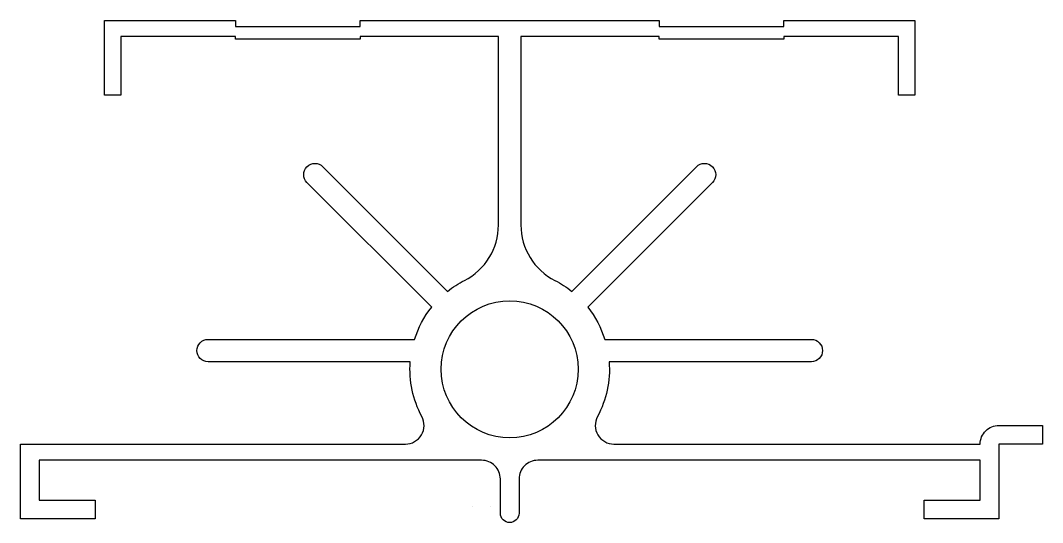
# Model space of a CAD drawing. Extents: x 115.8 to 197.8, y 203.9 to 244.2.
import ezdxf

# ---------------------------------------------------------------- set-up
doc = ezdxf.new("R2010")
doc.units = 0
doc.layers.add('ANA', color=220, linetype='CONTINUOUS')

msp = doc.modelspace()

# ---------------------------------------------------------------- linework, layer by layer
at = {"layer": 'ANA', "color": 7}
msp.add_lwpolyline([(155.758, 204.697, -1), (154.258, 204.697), (154.258, 207.447, 0.414214), (152.758, 208.947), (117.258, 208.947), (117.258, 205.747), (121.758, 205.747), (121.758, 204.247), (115.758, 204.247), (115.758, 210.247), (146.641, 210.247, 0.56735), (147.962, 212.457, -0.1431), (147.03, 216.847), (130.808, 216.847, -1), (130.808, 218.647), (147.376, 218.647, -0.092252), (148.75, 221.231), (138.744, 231.237, -1), (140.017, 232.51), (150.023, 222.504, -0.050438), (151.377, 223.375, 0.282073), (154.108, 227.831), (154.108, 242.947), (143.008, 242.947), (143.008, 242.747), (133.008, 242.747), (133.008, 242.947), (123.808, 242.947), (123.808, 238.247), (122.508, 238.247), (122.508, 244.247), (133.008, 244.247), (133.008, 243.747), (143.008, 243.747), (143.008, 244.247), (167.008, 244.247), (167.008, 243.747), (177.008, 243.747), (177.008, 244.247), (187.508, 244.247), (187.508, 238.247), (186.208, 238.247), (186.208, 242.947), (177.008, 242.947), (177.008, 242.747), (167.008, 242.747), (167.008, 242.947), (155.908, 242.947), (155.908, 227.831, 0.282073), (158.638, 223.375, -0.050438), (159.992, 222.504), (169.998, 232.51, -1), (171.271, 231.237), (161.265, 221.231, -0.092252), (162.639, 218.647), (179.208, 218.647, -1), (179.208, 216.847), (162.985, 216.847, -0.1431), (162.053, 212.457, 0.56735), (163.374, 210.247), (192.758, 210.247, -0.414214), (194.258, 211.747), (197.758, 211.747), (197.758, 210.247), (194.258, 210.247), (194.258, 204.247), (188.258, 204.247), (188.258, 205.747), (192.758, 205.747), (192.758, 208.947), (157.258, 208.947, 0.414214), (155.758, 207.447)], format="xyb", close=True, dxfattribs=at)
at = {"layer": 'ANA'}
for points in [[(151.994, 205.211), (151.994, 205.211)], [(153.494, 205.211), (153.494, 205.211)]]:
    msp.add_lwpolyline(points, dxfattribs=at)
at = {"layer": 'ANA', "color": 7}
msp.add_circle((155.008, 216.247), 5.5, dxfattribs=at)

doc.saveas('drawing.dxf')
